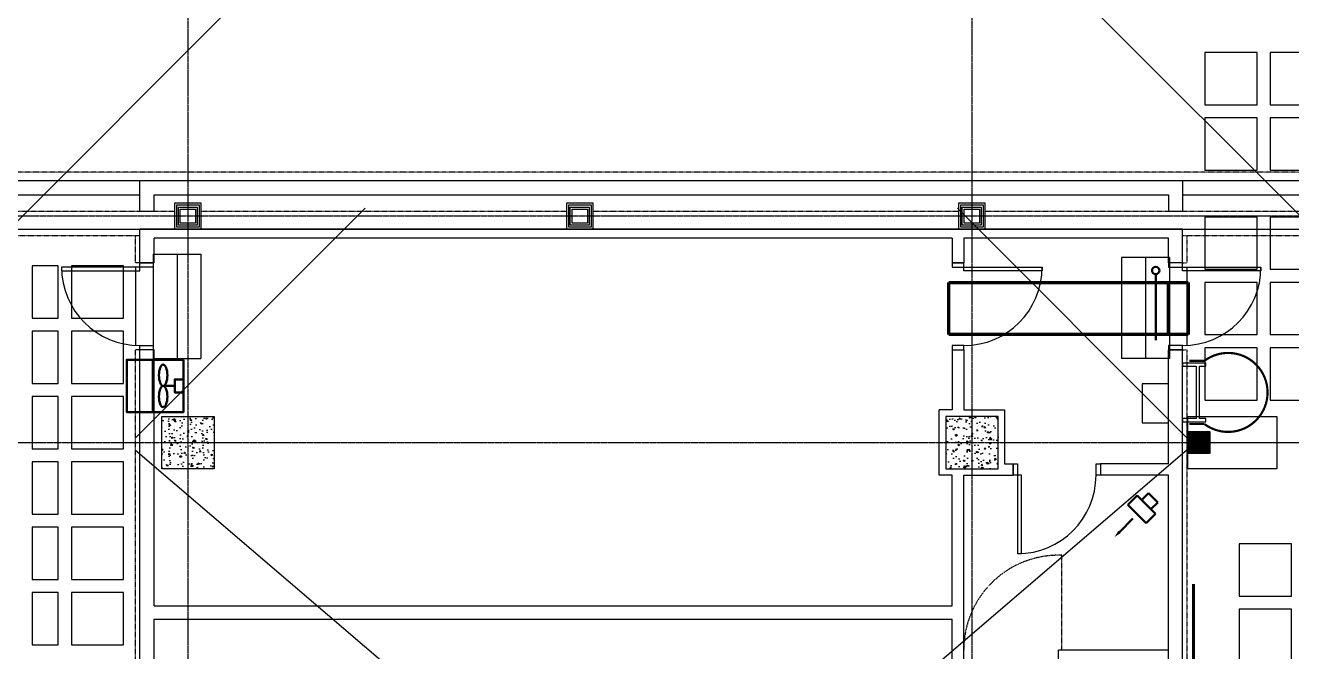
# Model space of a CAD drawing. Header units: inches. Extents: x 2704 to 6134, y 5265 to 7121.
# Drawn here: x 4524 to 5106, y 6114 to 6402 of the extents above; entities that cross this region are included whole.
import ezdxf

# ---------------------------------------------------------------- set-up
doc = ezdxf.new("R2010")
doc.units = ezdxf.units.IN
doc.header["$MEASUREMENT"] = 0
doc.linetypes.add('CENTER2', pattern=[1.125, 0.75, -0.125, 0.125, -0.125])
doc.linetypes.add('HIDDEN2', pattern=[0.1875, 0.125, -0.0625])
doc.layers.get('0').update_dxf_attribs({"linetype": 'CONTINUOUS'})
for name, color, linetype in [('A_0_BLDGRD', 66, 'CENTER2'), ('A_1-9_COL', 7, 'CONTINUOUS'), ('A_1-9_CW_H', 6, 'CONTINUOUS'), ('A_2-9_COL', 7, 'CONTINUOUS'), ('A_2-9_CW_H', 6, 'CONTINUOUS'), ('A_9_DR_PLN', 1, 'CONTINUOUS'), ('A_9_SCREEN WALL', 32, 'CONTINUOUS'), ('A_9_STAIR1_TREAD', 30, 'CONTINUOUS'), ('A_9_WALL', 31, 'CONTINUOUS'), ('A_MS_DRAINS', 7, 'CONTINUOUS'), ('A_MS_FINE', 1, 'CONTINUOUS'), ('A_MS_HATCH', 6, 'CONTINUOUS'), ('A_MS_PAVERS', 1, 'CONTINUOUS'), ('A_MS_SLOPE_H', 3, 'CONTINUOUS'), ('A_MS_SLOPE_V', 1, 'CONTINUOUS'), ('columns', 2, 'CONTINUOUS')]:
    doc.layers.add(name, color=color, linetype=linetype)
for name, color, linetype, lineweight in [('M-Anno-Text', 8, 'CONTINUOUS', 20), ('M-Cont', 230, 'CONTINUOUS', 50), ('M-Hvac-Eqpm', 34, 'CONTINUOUS', 50), ('M-Hvac-Retn', 30, 'CONTINUOUS', 70)]:
    doc.layers.add(name, color=color, linetype=linetype, lineweight=lineweight)

# ---------------------------------------------------------------- blocks, each defined once
blk = doc.blocks.new('COL_1-9_24X24')
at = {"layer": 'A_1-9_CW_H'}
h = blk.add_hatch(dxfattribs=at)
h.set_pattern_fill('AR-CONC,_I', color=256, style=2)
h.set_pattern_definition([(130, (6180, -6718.462), (-7.172602, -0.6275213), [0.75, -8.25]), (185, (6180, -6718.462), (1.3875133, 7.5219213), [0.6, -6.6]), (79.5486, (6179.402, -6718.5144), (-5.785094, 6.8943954), [0.637402, -7.011421]), (133.8158, (6180, -6716.462), (-10.6724105, -1.65519), [1.125, -12.375]), (83.3644, (6179.111, -6716.6), (-9.346627, 9.741179), [0.956103, -10.51713]), (188.8158, (6180, -6716.462), (-9.34662, 9.741186), [0.9, -9.9]), (159, (6179, -6716.962), (-5.9690705, -4.026189), [0.75, -8.25]), (214, (6179, -6716.962), (-2.4331533, 7.2515005), [0.6, -6.6]), (108.5486, (6178.5026, -6717.2976), (-8.4022263, 3.225305), [0.637402, -7.011421]), (142.5, (6180, -6718.462), (-0.12159855, 3.32893854), [0, -6.52, 0, -6.7, 0, -6.625]), (172.5, (6180, -6718.462), (-2.6306954, 3.9441171), [0, -3.82, 0, -6.37, 0, -2.525]), (212.5, (6182.23, -6718.462), (-5.3382244, -0.2255487), [0, -2.5, 0, -7.8, 0, -10.35]), (222.5, (6183.23, -6718.462), (-5.8318617, 1.0010498), [0, -3.25, 0, -5.18, 0, -7.35])])
h.paths.add_polyline_path([(12, -12), (-12, -12), (-12, 12), (12, 12)])
at = {"layer": 'A_1-9_COL'}
blk.add_lwpolyline([(12, -12), (-12, -12), (-12, 12), (12, 12)], close=True, dxfattribs=at)
blk = doc.blocks.new('COL_2-9_24X24')
at = {"layer": 'A_2-9_CW_H'}
h = blk.add_hatch(dxfattribs=at)
h.set_pattern_fill('AR-CONC,_I', color=256, style=2)
h.set_pattern_definition([(50, (-7117.516, -6304.06), (7.172602, -0.6275213), [0.75, -8.25]), (355, (-7117.516, -6304.06), (-1.3875133, 7.5219213), [0.6, -6.6]), (100.4514, (-7116.918, -6304.112), (5.785094, 6.8943954), [0.637402, -7.011421]), (46.1842, (-7117.516, -6302.06), (10.6724105, -1.65519), [1.125, -12.375]), (96.6356, (-7116.626, -6302.198), (9.346627, 9.741179), [0.956103, -10.51713]), (351.1842, (-7117.516, -6302.06), (9.34662, 9.741186), [0.9, -9.9]), (21, (-7116.516, -6302.56), (5.9690705, -4.026189), [0.75, -8.25]), (326, (-7116.516, -6302.56), (2.4331533, 7.2515005), [0.6, -6.6]), (71.4514, (-7116.018, -6302.8954), (8.4022263, 3.225305), [0.637402, -7.011421]), (37.5, (-7117.5157, -6304.06), (0.12159855, 3.32893854), [0, -6.52, 0, -6.7, 0, -6.625]), (7.5, (-7117.5157, -6304.06), (2.6306954, 3.9441171), [0, -3.82, 0, -6.37, 0, -2.525]), (327.5, (-7119.7457, -6304.06), (5.33822436, -0.2255487), [0, -2.5, 0, -7.8, 0, -10.35]), (317.5, (-7120.7457, -6304.06), (5.8318617, 1.0010498), [0, -3.25, 0, -5.18, 0, -7.35])])
h.paths.add_polyline_path([(12, -12), (-12, -12), (-12, 12), (12, 12)])
at = {"layer": 'A_2-9_COL'}
blk.add_lwpolyline([(12, -12), (-12, -12), (-12, 12), (12, 12)], close=True, dxfattribs=at)
blk = doc.blocks.new('A$C5A135038')
at = {"layer": 'M-Hvac-Eqpm'}
blk.add_line((12, 22), (12, 16.69), dxfattribs=at)
for points in [[(24, 26), (0, 26), (0, 12), (24, 12)], [(15, 26), (9, 26), (9, 22), (15, 22)], [(24, 12), (0, 12), (0, 0), (24, 0)]]:
    blk.add_lwpolyline(points, close=True, dxfattribs=at)
for centre in [(7.11, 16.69), (16.89, 16.69)]:
    blk.add_ellipse(centre, major_axis=(-4.89, 0), ratio=0.393434, dxfattribs=at)
blk = doc.blocks.new('MOD')
blk.add_lwpolyline([(0.28125, 0.28125, 1), (-0.28125, 0.28125, 1)], format="xyb", close=True)
blk = doc.blocks.new('UHEATH')
for p, q in [((-1, 1), (-1, 0)), ((1, 1), (-1, 1)), ((-0.5, 1.75), (0.5, 1.75)), ((-0.5, 1), (-0.5, 1.75)), ((0.5, 1.75), (0.5, 1)), ((1, 0), (1, 1)), ((-1, 0), (1, 0))]:
    blk.add_line(p, q)
blk = doc.blocks.new('ARROWS')
blk.add_line((0, 0), (0.365, 0))
blk.add_solid([(0.365, 0.031), (0.365, -0.031), (0.5, 0)])

msp = doc.modelspace()

# ---------------------------------------------------------------- hatches: boundary and pattern name
at = {"layer": 'A_MS_HATCH'}
h = msp.add_hatch(dxfattribs=at)
h.set_pattern_fill('ANSI37', color=256, scale=4, angle=360, style=0)
h.set_pattern_definition([(135, (-1453.7751, 120.25), (0.35355339, 0.35355339), []), (45, (-1453.7751, 120.25), (0.35355339, -0.35355339), [])])
h.paths.add_polyline_path([(5058.2248936, 6205), (5058.2248936, 6215), (5068.2248936, 6215), (5068.2248936, 6205)])

# ---------------------------------------------------------------- linework, layer by layer
at = {"layer": 'A_0_BLDGRD'}
for p, q in [((4599, 6670), (4599, 5330)), ((4959, 6670), (4959, 5318)), ((3155, 6210), (5683, 6210))]:
    msp.add_line(p, q, dxfattribs=at)
at = {"layer": 'A_9_DR_PLN'}
for points in [[(4583, 6292.5), (4583, 6290.5), (4577, 6290.5), (4577, 6292.5)], [(4950, 6292.5), (4950, 6290.5), (4955.25, 6290.5), (4955.25, 6292.5)], [(5049.25, 6292.5), (5049.25, 6290.5), (5055.75, 6290.5), (5055.75, 6292.5)], [(4541, 6290.5), (4541, 6288.75), (4577, 6288.75), (4577, 6290.5)], [(4991.25, 6290.5), (4991.25, 6288.75), (4955.25, 6288.75), (4955.25, 6290.5)], [(5091.75, 6290.5), (5091.75, 6288.75), (5055.75, 6288.75), (5055.75, 6290.5)], [(4583, 6254.5), (4583, 6252.5), (4577, 6252.5), (4577, 6254.5)], [(4950, 6254.5), (4950, 6252.5), (4955.25, 6252.5), (4955.25, 6254.5)], [(5049.25, 6254.5), (5049.25, 6252.5), (5055.75, 6252.5), (5055.75, 6254.5)], [(4978, 6200.25), (4980, 6200.25), (4980, 6195), (4978, 6195)], [(5016, 6200.25), (5018, 6200.25), (5018, 6195), (5016, 6195)], [(4980, 6159), (4981.75, 6159), (4981.75, 6195), (4980, 6195)]]:
    msp.add_lwpolyline(points, close=True, dxfattribs=at)
for centre, start, end in [((4577, 6290.5), 180, 270), ((4955.25, 6290.5), 270, 0), ((5055.75, 6290.5), 270, 0), ((4980, 6195), 270, 0)]:
    msp.add_arc(centre, 36, start, end, dxfattribs=at)
at = {"layer": 'A_9_SCREEN WALL', "linetype": 'HIDDEN2'}
for p, q in [((5711.125, 6334.125), (4218.875, 6334.125)), ((5057.75, 6304.9970115), (5057.75, 6292.5)), ((4577, 6292.5), (4575, 6292.5)), ((5055.75, 6292.5), (5057.75, 6292.5)), ((4577, 6252.5), (4575, 6252.5)), ((5055.75, 6252.5), (5057.75, 6252.5)), ((5057.75, 6252.5), (5057.75, 5861))]:
    msp.add_line(p, q, dxfattribs=at)
at = {"layer": 'A_9_SCREEN WALL'}
for p, q in [((5707.125, 6330.125), (4222.875, 6330.125)), ((5055.75, 6330.125), (5055.75, 6315.9970115)), ((4229.375, 6323.625), (4577, 6323.625)), ((5055.75, 6323.625), (5700.625, 6323.625)), ((4583.5, 6315.9970115), (4577, 6315.9970115)), ((5055.75, 6315.9970115), (5049.25, 6315.9970115))]:
    msp.add_line(p, q, dxfattribs=at)
at = {"layer": 'A_9_SCREEN WALL', "color": 2, "linetype": 'HIDDEN2'}
for p, q in [((4593, 6315.9970115), (4425, 6315.9970115)), ((4773, 6315.9970115), (4605, 6315.9970115)), ((4953, 6315.9970115), (4785, 6315.9970115)), ((5133, 6315.9970115), (4965, 6315.9970115))]:
    msp.add_line(p, q, dxfattribs=at)
at = {"layer": 'A_9_SCREEN WALL', "color": 66, "linetype": 'CENTER2'}
msp.add_line((4233.8817138, 6314), (5693, 6314), dxfattribs=at)
at = {"layer": 'A_9_SCREEN WALL'}
for points in [[(4577, 6315.9970115), (4577, 6330.125)], [(4583.5, 6315.9970115), (4583.5, 6323.625), (5049.25, 6323.625), (5049.25, 6315.9970115)], [(4245, 5743.9970115), (4245, 6307.9970115), (4575, 6307.9970115)], [(4575, 6307.9970115), (5057.75, 6307.9970115)], [(5057.75, 6307.9970115), (5681, 6307.9970115), (5681, 5692.0029885), (5057.75, 5692.0029885)]]:
    msp.add_lwpolyline(points, dxfattribs=at)
at = {"layer": 'A_9_SCREEN WALL', "color": 2}
for points in [[(4593, 6320.0029885), (4605, 6320.0029885), (4605, 6307.9970115), (4593, 6307.9970115)], [(4593.8817138, 6319.0473235), (4604.2093789, 6319.0473235), (4604.2093789, 6308.8455662), (4593.8817138, 6308.8455662)], [(4773, 6320.0029885), (4785, 6320.0029885), (4785, 6307.9970115), (4773, 6307.9970115)], [(4773.8817138, 6319.0473235), (4784.2093789, 6319.0473235), (4784.2093789, 6308.8455662), (4773.8817138, 6308.8455662)], [(4953, 6320.0029885), (4965, 6320.0029885), (4965, 6307.9970115), (4953, 6307.9970115)], [(4953.8817138, 6319.0473235), (4964.2093789, 6319.0473235), (4964.2093789, 6308.8455662), (4953.8817138, 6308.8455662)]]:
    msp.add_lwpolyline(points, close=True, dxfattribs=at)
at = {"layer": 'A_9_SCREEN WALL', "linetype": 'HIDDEN2'}
for points in [[(4248, 5743.9970115), (4248, 6304.9970115), (4577, 6304.9970115)], [(4575, 6292.5), (4575, 6304.9970115)], [(5055.75, 6304.9970115), (5678, 6304.9970115), (5678, 5695.0029885), (5055.75, 5695.0029885)], [(4571, 5873), (4575, 5873), (4575, 6252.5)]]:
    msp.add_lwpolyline(points, dxfattribs=at)
at = {"layer": 'A_9_STAIR1_TREAD', "linetype": 'HIDDEN2'}
msp.add_line((5000.25, 6114.75), (5000.25, 6158.2241302), dxfattribs=at)
at = {"layer": 'A_9_STAIR1_TREAD'}
for p, q in [((4998.75, 5947.2447075), (4998.75, 6114.75)), ((5000.25, 6114.75), (4998.75, 6114.75)), ((5049.25, 6114.75), (5000.25, 6114.75))]:
    msp.add_line(p, q, dxfattribs=at)
at = {"layer": 'A_9_STAIR1_TREAD', "linetype": 'HIDDEN2', "const_width": 1}
msp.add_lwpolyline([(5058.8009257, 6247.5), (5065.7608747, 6247.5, -2.0007466199), (5065.7608747, 6218.5), (5058.8009257, 6218.5)], format="xyb", dxfattribs=at)
at = {"layer": 'A_9_STAIR1_TREAD'}
for points in [[(5066.5, 6221), (5063.5, 6221), (5063.5, 6245), (5066.5, 6245), (5066.5, 6246.5), (5055.75, 6246.5), (5055.75, 6245), (5062, 6245), (5062, 6221), (5055.75, 6221), (5055.75, 6219.5), (5066.5, 6219.5)], [(5049.25, 6219), (5049.25, 6237), (5037.25, 6237), (5037.25, 6219)]]:
    msp.add_lwpolyline(points, close=True, dxfattribs=at)
at = {"layer": 'A_9_STAIR1_TREAD', "linetype": 'HIDDEN2', "const_width": 1.5}
msp.add_lwpolyline([(5060.75, 6145), (5060.75, 5821)], dxfattribs=at)
at = {"layer": 'A_9_STAIR1_TREAD', "linetype": 'HIDDEN2'}
msp.add_arc((4998.75, 6114.75), 43.5, 88.0238917142, 180, dxfattribs=at)
at = {"layer": 'A_9_WALL'}
for p, q in [((4577, 6292.5), (4577, 6307.9970115)), ((5055.75, 6307.9970115), (4577, 6307.9970115)), ((4583.5, 6292.5), (4583.5, 6303.8720115)), ((4950, 6303.8720115), (4583.5, 6303.8720115)), ((4950, 6303.8720115), (4950, 6292.5)), ((4955.25, 6303.8720115), (4955.25, 6292.5)), ((5049.25, 6303.8720115), (4955.25, 6303.8720115)), ((5049.25, 6292.5), (5049.25, 6303.8720115)), ((5055.75, 6292.5), (5055.75, 6307.9970115)), ((4583.5, 6292.5), (4577, 6292.5)), ((4950, 6292.5), (4955.25, 6292.5)), ((5055.75, 6292.5), (5049.25, 6292.5)), ((4583.5, 6252.5), (4577, 6252.5)), ((4577, 5871), (4577, 6252.5)), ((4583.5, 6135), (4583.5, 6252.5)), ((4950, 6252.5), (4950, 6225)), ((4950, 6252.5), (4955.25, 6252.5)), ((4955.25, 6252.5), (4955.25, 6225)), ((5049.25, 6200.25), (5049.25, 6252.5)), ((5055.75, 6252.5), (5049.25, 6252.5)), ((5055.75, 5861), (5055.75, 6252.5)), ((4944, 6195), (4944, 6225)), ((4950, 6225), (4944, 6225)), ((4955.25, 6225), (4974, 6225)), ((4974, 6225), (4974, 6200.25)), ((4974, 6200.25), (4978, 6200.25)), ((4978, 6200.25), (4978, 6195)), ((5018, 6200.25), (5018, 6195)), ((5049.25, 6200.25), (5018, 6200.25)), ((4950, 6195), (4944, 6195)), ((4950, 6135), (4950, 6195)), ((4955.25, 5903.75), (4955.25, 6195)), ((4955.25, 6195), (4978, 6195)), ((5049.25, 6195), (5018, 6195)), ((5049.25, 5903.75), (5049.25, 6195)), ((4583.5, 6135), (4950, 6135)), ((4583.53, 5871.125), (4583.53, 6128.875)), ((4583.53, 6128.875), (4950, 6128.875)), ((4950, 5871.125), (4950, 6128.875))]:
    msp.add_line(p, q, dxfattribs=at)
at = {"layer": 'A_MS_DRAINS', "color": 1}
msp.add_lwpolyline([(5058.2248936, 6198), (5058.2248936, 6222), (5099.0820224, 6222), (5099.0820224, 6198)], close=True, dxfattribs=at)
at = {"layer": 'A_MS_DRAINS'}
msp.add_lwpolyline([(5058.2248936, 6205), (5058.2248936, 6215), (5068.2248936, 6215), (5068.2248936, 6205)], close=True, dxfattribs=at)
at = {"layer": 'A_MS_FINE'}
for p, q in [((4583, 6296.5), (4605, 6296.5)), ((4583, 6296.5), (4583, 6248.5)), ((4594, 6296.5), (4594, 6248.5)), ((4605, 6296.5), (4605, 6248.5)), ((5049.75, 6294.9924056), (5027.75, 6294.9924056)), ((5027.75, 6294.9924056), (5027.75, 6248.5)), ((5038.75, 6294.9924056), (5038.75, 6248.5)), ((5049.75, 6294.9924056), (5049.75, 6248.5)), ((4583, 6248.5), (4605, 6248.5)), ((5049.75, 6248.5), (5027.75, 6248.5))]:
    msp.add_line(p, q, dxfattribs=at)
at = {"layer": 'A_MS_FINE', "color": 3}
for p, q in [((4575, 6290.5), (4575, 6254.5)), ((5057.75, 6290.5), (5057.75, 6254.5))]:
    msp.add_line(p, q, dxfattribs=at)
at = {"layer": 'A_MS_PAVERS'}
for points in [[(5090, 6389), (5066, 6389), (5066, 6365), (5090, 6365)], [(5120, 6389), (5096, 6389), (5096, 6365), (5120, 6365)], [(5090, 6359), (5066, 6359), (5066, 6335), (5090, 6335)], [(5120, 6359), (5096, 6359), (5096, 6335), (5120, 6335)], [(5090, 6313.5190634), (5066, 6313.5190634), (5066, 6289.5190634), (5090, 6289.5190634)], [(5120, 6313.5190634), (5096, 6313.5190634), (5096, 6289.5190634), (5120, 6289.5190634)], [(4539.5, 6291.125), (4527.5, 6291.125), (4527.5, 6267.125), (4539.5, 6267.125)], [(4569.5, 6291.125), (4545.5, 6291.125), (4545.5, 6267.125), (4569.5, 6267.125)], [(5090, 6283.5190634), (5066, 6283.5190634), (5066, 6259.5190634), (5090, 6259.5190634)], [(5120, 6283.5190634), (5096, 6283.5190634), (5096, 6259.5190634), (5120, 6259.5190634)], [(4539.5, 6261.125), (4527.5, 6261.125), (4527.5, 6237.125), (4539.5, 6237.125)], [(4569.5, 6261.125), (4545.5, 6261.125), (4545.5, 6237.125), (4569.5, 6237.125)], [(5090, 6253.5190634), (5066, 6253.5190634), (5066, 6229.5190634), (5090, 6229.5190634)], [(5120, 6253.5190634), (5096, 6253.5190634), (5096, 6229.5190634), (5120, 6229.5190634)], [(4539.5, 6231.125), (4527.5, 6231.125), (4527.5, 6207.125), (4539.5, 6207.125)], [(4569.5, 6231.125), (4545.5, 6231.125), (4545.5, 6207.125), (4569.5, 6207.125)], [(4539.5, 6201.125), (4527.5, 6201.125), (4527.5, 6177.125), (4539.5, 6177.125)], [(4569.5, 6201.125), (4545.5, 6201.125), (4545.5, 6177.125), (4569.5, 6177.125)], [(4539.5, 6171.125), (4527.5, 6171.125), (4527.5, 6147.125), (4539.5, 6147.125)], [(4569.5, 6171.125), (4545.5, 6171.125), (4545.5, 6147.125), (4569.5, 6147.125)], [(5105.75, 6163.5190634), (5081.75, 6163.5190634), (5081.75, 6139.5190634), (5105.75, 6139.5190634)], [(4539.5, 6141.125), (4527.5, 6141.125), (4527.5, 6117.125), (4539.5, 6117.125)], [(4569.5, 6141.125), (4545.5, 6141.125), (4545.5, 6117.125), (4569.5, 6117.125)], [(5105.75, 6133.5190634), (5081.75, 6133.5190634), (5081.75, 6109.5190634), (5105.75, 6109.5190634)]]:
    msp.add_lwpolyline(points, close=True, dxfattribs=at)
at = {"layer": 'A_MS_SLOPE_H'}
msp.add_line((5057.75, 6210), (5693, 6210), dxfattribs=at)
at = {"layer": 'A_MS_SLOPE_V'}
for p, q in [((4816.375, 6607.375), (4437, 6228)), ((4816.375, 6607.375), (5195.75, 6228)), ((4575, 6212.116412), (4680.383588, 6317.5)), ((5057.75, 6212.116412), (4952.366412, 6317.5)), ((4575, 6206.4524567), (4816.375, 6000)), ((5057.75, 6206.4524567), (4816.375, 6000))]:
    msp.add_line(p, q, dxfattribs=at)
at = {"layer": 'columns'}
for points in [[(4594.6086125, 6318.0823612), (4603.3171626, 6318.0823612), (4603.3171626, 6309.8263843), (4594.6086125, 6309.8263843)], [(4595.4903263, 6317.1266963), (4602.5265416, 6317.1266963), (4602.5265416, 6310.674939), (4595.4903263, 6310.674939)], [(4774.6086125, 6318.0823612), (4783.3171626, 6318.0823612), (4783.3171626, 6309.8263843), (4774.6086125, 6309.8263843)], [(4775.4903263, 6317.1266963), (4782.5265416, 6317.1266963), (4782.5265416, 6310.674939), (4775.4903263, 6310.674939)], [(4954.6086125, 6318.0823612), (4963.3171626, 6318.0823612), (4963.3171626, 6309.8263843), (4954.6086125, 6309.8263843)], [(4955.4903263, 6317.1266963), (4962.5265416, 6317.1266963), (4962.5265416, 6310.674939), (4955.4903263, 6310.674939)]]:
    msp.add_lwpolyline(points, close=True, dxfattribs=at)
at = {"layer": 'M-Cont'}
msp.add_line((5043.4100288, 6257.0121751), (5043.4100288, 6287.2866195), dxfattribs=at)
at = {"layer": 'M-Hvac-Retn'}
for p, q in [((4948.3616206, 6259.5190634), (4948.3616206, 6283.5190634)), ((4948.3616206, 6283.5190634), (5058.2469363, 6283.5190634)), ((5049.3152044, 6259.5190634), (5049.3152044, 6283.5190634)), ((5058.2469363, 6283.5190634), (5058.2469363, 6259.5190634)), ((5058.2469363, 6259.5190634), (4948.3616206, 6259.5190634))]:
    msp.add_line(p, q, dxfattribs=at)

# ---------------------------------------------------------------- block references
msp.add_blockref('COL_1-9_24X24', (4599, 6210))
at = {"xscale": -1}
msp.add_blockref('COL_2-9_24X24', (4959, 6210), dxfattribs=at)
at = {"layer": 'M-Anno-Text', "xscale": -1, "rotation": 270}
msp.add_blockref('A$C5A135038', (4570.9459206, 6223.9948926), dxfattribs=at)
at = {"layer": 'M-Cont', "xscale": -6, "yscale": 6, "zscale": 6}
msp.add_blockref('MOD', (5043.4100288, 6287.2866195), dxfattribs=at)
at = {"layer": 'M-Hvac-Eqpm'}
for name, p, xscale, yscale, zscale, rotation in [('UHEATH', (5034.8269, 6177.2285659), 6.00000000000037, 6.00000000000037, 6.00000000000037, 314.9999999999939), ('ARROWS', (5032.9575387, 6175.0937609), 24.00000000000084, 24.00000000000084, 24.00000000000084, 225.0000000000014)]:
    msp.add_blockref(name, p, dxfattribs=dict(at, xscale=xscale, yscale=yscale, zscale=zscale, rotation=rotation))

doc.saveas('drawing.dxf')
